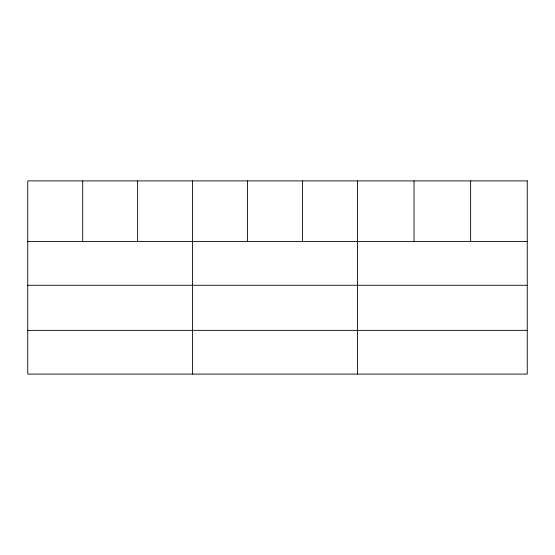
<?xml version="1.0" encoding="UTF-8"?>
<svg xmlns="http://www.w3.org/2000/svg" width="555" height="555" viewBox="0 0 555 555"><rect width="100%" height="100%" fill="white"/><g stroke="black" fill="none" stroke-linecap="round" stroke-linejoin="round"><path stroke-width="0.83" d="M27.75 241.515L527.25 241.515M27.75 285.27L527.25 285.27M27.75 330.35L527.25 330.35M470.64 180.902L470.64 241.515M414.03 180.902L414.03 241.515M357.42 180.902L357.42 374.098M302.475 180.902L302.475 241.515M247.53 180.902L247.53 241.515M192.585 180.902L192.585 374.098M137.64 180.902L137.64 241.515M82.695 180.902L82.695 241.515M527.25 180.902L27.75 180.902L27.75 374.098L527.25 374.098L527.25 180.902"/></g></svg>
